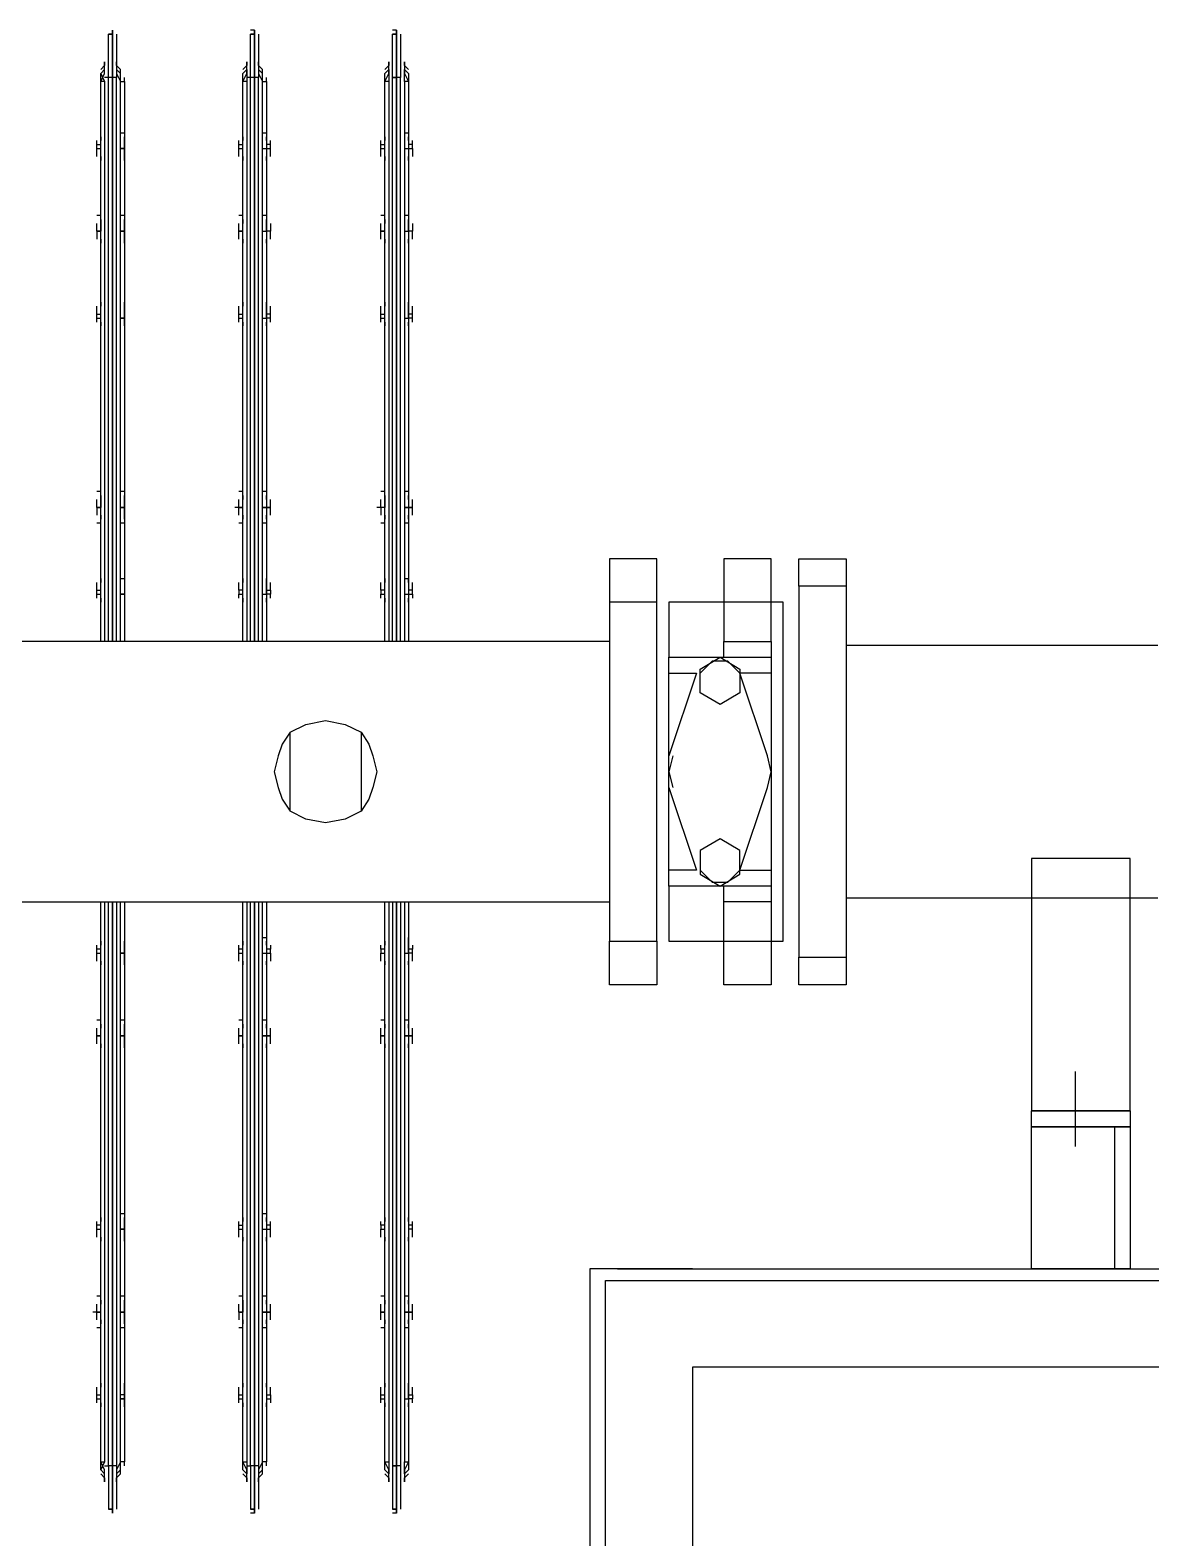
# Model space of a CAD drawing. Header units: metres. Extents: x 531759 to 532310, y 2674774 to 2675087.
# Drawn here: x 532121.269 to 532121.662, y 2674972.281 to 2674972.809 of the extents above; entities that cross this region are included whole.
import ezdxf

# ---------------------------------------------------------------- set-up
doc = ezdxf.new("R2010")
doc.units = ezdxf.units.M
doc.header["$MEASUREMENT"] = 0
doc.layers.add('IDT', color=7, linetype='Continuous')

# ---------------------------------------------------------------- blocks, each defined once
blk = doc.blocks.new('IDT')
at = {"layer": 'IDT', "color": 0, "lineweight": 25}
for p, q in [((16.60625, 15.41834), (16.60625, 15.54836)), ((16.63668, 15.54836), (16.63668, 15.38791)), ((16.64221, 15.38376), (16.64221, 15.54836)), ((16.7086, 15.45292), (16.7086, 15.46813)), ((16.70998, 15.45292), (16.70998, 15.46952)), ((16.70998, 15.46952), (16.70998, 15.45292)), ((16.70998, 15.46952), (16.71137, 15.46952)), ((16.71137, 15.46813), (16.70998, 15.46813)), ((16.70998, 15.46813), (16.71137, 15.46813)), ((16.71137, 15.45292), (16.71137, 15.46813)), ((16.75839, 15.45292), (16.75839, 15.46813)), ((16.75978, 15.45292), (16.75978, 15.46952)), ((16.75978, 15.46952), (16.75978, 15.45292)), ((16.75978, 15.46952), (16.76116, 15.46952)), ((16.76116, 15.46813), (16.75978, 15.46813)), ((16.75978, 15.46813), (16.76116, 15.46813)), ((16.76116, 15.45292), (16.76116, 15.46813)), ((16.80819, 15.45292), (16.80819, 15.46813)), ((16.80957, 15.46952), (16.80957, 15.45292)), ((16.80957, 15.45292), (16.80957, 15.46952)), ((16.81095, 15.46813), (16.80957, 15.46813)), ((16.80957, 15.46813), (16.81095, 15.46813)), ((16.81095, 15.45292), (16.81095, 15.46813)), ((16.70722, 15.45707), (16.70583, 15.45569)), ((16.70583, 15.4543), (16.70722, 15.45569)), ((16.70583, 15.45154), (16.70722, 15.4543)), ((16.70583, 15.45292), (16.70583, 15.4543)), ((16.70722, 15.4543), (16.70722, 15.45845)), ((16.70722, 15.45845), (16.70722, 15.45707)), ((16.70722, 15.45569), (16.70722, 15.45154)), ((16.71275, 15.45707), (16.71275, 15.45845)), ((16.71275, 15.45845), (16.71275, 15.4543)), ((16.71413, 15.45569), (16.71275, 15.45707)), ((16.71275, 15.45154), (16.71275, 15.45569)), ((16.71275, 15.45569), (16.71413, 15.4543)), ((16.71275, 15.4543), (16.71413, 15.45154)), ((16.71413, 15.4543), (16.71413, 15.45292)), ((16.75839, 15.45707), (16.75701, 15.45569)), ((16.75701, 15.45569), (16.75701, 15.45154)), ((16.75839, 15.45569), (16.75701, 15.4543)), ((16.75701, 15.45154), (16.75839, 15.4543)), ((16.75701, 15.4543), (16.75701, 15.45292)), ((16.75839, 15.4543), (16.75839, 15.45845)), ((16.75839, 15.45845), (16.75839, 15.45707)), ((16.76254, 15.45707), (16.76254, 15.45845)), ((16.76254, 15.45845), (16.76254, 15.4543)), ((16.76393, 15.45569), (16.76254, 15.45707)), ((16.76254, 15.45154), (16.76254, 15.45569)), ((16.76254, 15.45569), (16.76393, 15.4543)), ((16.76254, 15.4543), (16.76393, 15.45154)), ((16.76393, 15.4543), (16.76393, 15.45292)), ((16.80819, 15.45707), (16.8068, 15.45569)), ((16.8068, 15.45569), (16.8068, 15.45154)), ((16.80819, 15.45569), (16.8068, 15.4543)), ((16.8068, 15.45154), (16.80819, 15.4543)), ((16.8068, 15.4543), (16.8068, 15.45292)), ((16.80819, 15.4543), (16.80819, 15.45845)), ((16.80819, 15.45845), (16.80819, 15.45707)), ((16.81234, 15.45707), (16.81234, 15.45845)), ((16.81234, 15.45845), (16.81234, 15.4543)), ((16.81372, 15.45569), (16.81234, 15.45707)), ((16.81372, 15.4543), (16.81234, 15.45569)), ((16.81234, 15.45569), (16.81372, 15.4543)), ((16.81234, 15.4543), (16.81372, 15.45154)), ((16.81234, 15.45154), (16.81372, 15.4543)), ((16.81372, 15.4543), (16.81372, 15.45292)), ((16.70583, 15.45154), (16.70583, 15.45292)), ((16.70583, 15.25513), (16.70583, 15.45154)), ((16.70722, 15.45154), (16.70583, 15.45154)), ((16.70722, 15.25513), (16.70722, 15.45154)), ((16.7086, 15.25513), (16.7086, 15.45292)), ((16.7086, 15.45292), (16.70998, 15.45292)), ((16.71137, 15.45292), (16.70998, 15.45292)), ((16.70998, 15.45292), (16.71137, 15.45292)), ((16.70998, 15.45292), (16.70998, 15.25513)), ((16.70998, 15.25513), (16.70998, 15.45292)), ((16.71137, 15.25513), (16.71137, 15.45292)), ((16.71413, 15.45154), (16.71275, 15.45154)), ((16.71275, 15.25513), (16.71275, 15.45154)), ((16.71413, 15.45292), (16.71413, 15.45154)), ((16.71413, 15.45154), (16.71413, 15.25513)), ((16.75563, 15.45292), (16.75563, 15.45154)), ((16.75563, 15.25513), (16.75563, 15.45154)), ((16.75563, 15.45154), (16.75701, 15.45154)), ((16.75701, 15.45154), (16.75701, 15.25513)), ((16.75839, 15.25513), (16.75839, 15.45292)), ((16.75839, 15.45292), (16.75978, 15.45292)), ((16.75978, 15.45292), (16.76116, 15.45292)), ((16.75978, 15.25513), (16.75978, 15.45292)), ((16.75978, 15.45292), (16.75978, 15.25513)), ((16.76254, 15.45292), (16.76116, 15.45292)), ((16.76116, 15.45292), (16.76116, 15.25513)), ((16.76393, 15.45154), (16.76254, 15.45154)), ((16.76254, 15.25513), (16.76254, 15.45154)), ((16.76393, 15.45292), (16.76393, 15.45154)), ((16.76393, 15.45154), (16.76393, 15.25513)), ((16.80542, 15.45292), (16.80542, 15.45154)), ((16.80542, 15.25513), (16.80542, 15.45154)), ((16.80542, 15.45154), (16.8068, 15.45154)), ((16.8068, 15.45154), (16.8068, 15.25513)), ((16.80819, 15.25513), (16.80819, 15.45292)), ((16.80819, 15.45292), (16.80957, 15.45292)), ((16.80957, 15.45292), (16.81095, 15.45292)), ((16.80957, 15.25513), (16.80957, 15.45292)), ((16.80957, 15.45292), (16.80957, 15.25513)), ((16.81234, 15.45292), (16.81095, 15.45292)), ((16.81095, 15.45292), (16.81095, 15.25513)), ((16.81372, 15.45154), (16.81234, 15.45154)), ((16.81234, 15.25513), (16.81234, 15.45154)), ((16.81372, 15.45292), (16.81372, 15.45154)), ((16.81372, 15.45154), (16.81372, 15.25513)), ((16.70583, 15.42941), (16.70583, 15.43355)), ((16.71413, 15.43355), (16.71413, 15.42941)), ((16.75563, 15.42941), (16.75563, 15.43355)), ((16.76393, 15.43355), (16.76393, 15.42941)), ((16.80542, 15.42941), (16.80542, 15.43355)), ((16.81372, 15.43355), (16.81372, 15.42802)), ((16.70445, 15.43079), (16.70445, 15.42941)), ((16.70445, 15.42941), (16.70583, 15.42941)), ((16.70445, 15.42802), (16.70445, 15.42941)), ((16.70583, 15.42802), (16.70445, 15.42802)), ((16.70445, 15.42802), (16.70445, 15.42526)), ((16.70583, 15.43217), (16.70583, 15.43079)), ((16.70722, 15.42941), (16.70583, 15.42941)), ((16.70583, 15.42941), (16.70583, 15.42802)), ((16.70583, 15.42802), (16.70583, 15.42387)), ((16.71413, 15.43079), (16.71413, 15.43217)), ((16.71413, 15.42941), (16.71413, 15.42802)), ((16.71552, 15.42941), (16.71413, 15.42941)), ((16.71413, 15.42802), (16.71413, 15.42387)), ((16.71552, 15.42802), (16.71413, 15.42802)), ((16.71552, 15.43079), (16.71552, 15.42941)), ((16.71552, 15.42941), (16.71552, 15.42802)), ((16.71552, 15.42802), (16.71552, 15.42526)), ((16.75424, 15.42941), (16.75424, 15.43079)), ((16.75563, 15.42941), (16.75424, 15.42941)), ((16.75424, 15.42802), (16.75424, 15.42941)), ((16.75563, 15.42802), (16.75424, 15.42802)), ((16.75424, 15.42802), (16.75424, 15.42526)), ((16.75563, 15.43217), (16.75563, 15.43079)), ((16.75563, 15.42802), (16.75563, 15.42941)), ((16.75563, 15.42387), (16.75563, 15.42802)), ((16.76393, 15.43079), (16.76393, 15.43217)), ((16.76393, 15.42941), (16.76393, 15.42387)), ((16.76531, 15.42941), (16.76393, 15.42941)), ((16.76531, 15.42802), (16.76393, 15.42802)), ((16.76531, 15.43079), (16.76531, 15.42941)), ((16.76531, 15.42941), (16.76531, 15.42802)), ((16.76531, 15.42802), (16.76531, 15.42526)), ((16.80542, 15.43217), (16.80542, 15.43079)), ((16.80542, 15.43079), (16.80542, 15.42941)), ((16.80542, 15.42387), (16.80542, 15.42941)), ((16.80542, 15.42941), (16.8068, 15.42941)), ((16.8068, 15.42941), (16.80542, 15.42941)), ((16.80542, 15.42941), (16.80542, 15.42802)), ((16.80542, 15.42802), (16.80542, 15.42526)), ((16.80542, 15.42802), (16.8068, 15.42802)), ((16.81372, 15.43079), (16.81372, 15.43217)), ((16.8151, 15.42941), (16.81372, 15.42941)), ((16.81372, 15.42802), (16.81372, 15.42387)), ((16.8151, 15.42802), (16.81372, 15.42802)), ((16.8151, 15.43079), (16.8151, 15.42941)), ((16.8151, 15.42941), (16.8151, 15.42802)), ((16.8151, 15.42802), (16.8151, 15.42526)), ((16.70583, 15.42387), (16.70583, 15.42526)), ((16.71413, 15.42387), (16.71413, 15.42526)), ((16.75563, 15.42526), (16.75563, 15.42387)), ((16.76393, 15.42387), (16.76393, 15.42526)), ((16.80542, 15.42526), (16.80542, 15.42387)), ((16.81372, 15.42387), (16.81372, 15.42526)), ((16.21758, 15.41834), (16.60625, 15.41834)), ((16.70445, 15.40174), (16.70445, 15.39898)), ((16.70583, 15.40451), (16.70722, 15.40451)), ((16.70583, 15.39898), (16.70583, 15.40313)), ((16.70583, 15.40313), (16.70583, 15.40174)), ((16.71413, 15.40451), (16.71552, 15.40451)), ((16.71413, 15.40174), (16.71413, 15.40313)), ((16.71413, 15.40313), (16.71413, 15.39898)), ((16.71552, 15.40174), (16.71552, 15.39898)), ((16.75424, 15.40174), (16.75424, 15.39898)), ((16.75563, 15.40451), (16.75701, 15.40451)), ((16.75563, 15.39898), (16.75563, 15.40313)), ((16.75563, 15.40313), (16.75563, 15.40174)), ((16.76393, 15.40451), (16.76531, 15.40451)), ((16.76393, 15.40174), (16.76393, 15.40313)), ((16.76393, 15.40313), (16.76393, 15.39898)), ((16.76531, 15.39898), (16.76531, 15.40174)), ((16.80542, 15.40451), (16.8068, 15.40451)), ((16.80542, 15.39898), (16.80542, 15.40313)), ((16.80542, 15.40313), (16.80542, 15.40174)), ((16.80542, 15.40174), (16.80542, 15.39898)), ((16.81372, 15.40451), (16.8151, 15.40451)), ((16.81372, 15.40174), (16.81372, 15.40313)), ((16.81372, 15.40313), (16.81372, 15.39898)), ((16.8151, 15.40174), (16.8151, 15.39898)), ((16.70445, 15.39898), (16.70583, 15.39898)), ((16.70583, 15.39898), (16.70445, 15.39898)), ((16.70445, 15.39898), (16.70445, 15.39621)), ((16.70583, 15.39483), (16.70583, 15.39898)), ((16.70583, 15.39898), (16.70722, 15.39898)), ((16.70722, 15.39898), (16.70583, 15.39898)), ((16.70583, 15.39621), (16.70583, 15.39483)), ((16.71413, 15.39898), (16.71413, 15.39483)), ((16.71552, 15.39898), (16.71413, 15.39898)), ((16.71413, 15.39898), (16.71552, 15.39898)), ((16.71413, 15.39483), (16.71413, 15.39621)), ((16.71552, 15.39898), (16.71552, 15.39621)), ((16.75424, 15.39898), (16.75563, 15.39898)), ((16.75563, 15.39898), (16.75424, 15.39898)), ((16.75424, 15.39898), (16.75424, 15.39621)), ((16.75563, 15.39483), (16.75563, 15.39898)), ((16.75563, 15.39898), (16.75701, 15.39898)), ((16.75701, 15.39898), (16.75563, 15.39898)), ((16.75563, 15.39621), (16.75563, 15.39483)), ((16.76393, 15.39898), (16.76531, 15.39898)), ((16.76531, 15.39898), (16.76393, 15.39898)), ((16.76393, 15.39483), (16.76393, 15.39898)), ((16.76393, 15.39898), (16.76531, 15.39898)), ((16.76393, 15.39621), (16.76393, 15.39483)), ((16.76531, 15.39898), (16.76531, 15.39621)), ((16.8068, 15.39898), (16.80542, 15.39898)), ((16.80542, 15.39898), (16.8068, 15.39898)), ((16.8068, 15.39898), (16.80542, 15.39898)), ((16.80542, 15.39898), (16.80542, 15.39621)), ((16.80542, 15.39483), (16.80542, 15.39898)), ((16.80542, 15.39621), (16.80542, 15.39483)), ((16.81372, 15.39898), (16.81372, 15.39483)), ((16.8151, 15.39898), (16.81372, 15.39898)), ((16.81372, 15.39898), (16.8151, 15.39898)), ((16.81372, 15.39898), (16.8151, 15.39898)), ((16.81372, 15.39483), (16.81372, 15.39621)), ((16.8151, 15.39898), (16.81649, 15.39898)), ((16.8151, 15.39898), (16.8151, 15.39621)), ((16.70583, 15.39344), (16.70722, 15.39344)), ((16.71413, 15.39344), (16.71552, 15.39344)), ((16.75563, 15.39344), (16.75701, 15.39344)), ((16.76393, 15.39344), (16.76531, 15.39344)), ((16.80542, 15.39344), (16.8068, 15.39344)), ((16.81372, 15.39344), (16.8151, 15.39344)), ((16.63668, 15.38791), (16.21758, 15.38791)), ((16.63253, 15.38376), (16.21758, 15.38376)), ((16.45272, 15.33397), (16.45272, 15.38376)), ((16.45272, 15.38376), (16.4873, 15.38376)), ((16.45825, 15.33397), (16.45825, 15.38376)), ((16.4873, 15.38376), (16.4873, 15.33397)), ((16.60625, 15.38376), (16.64221, 15.38376)), ((16.70445, 15.3727), (16.70445, 15.36993)), ((16.70445, 15.36993), (16.70583, 15.36993)), ((16.70445, 15.36993), (16.70445, 15.36855)), ((16.70583, 15.36993), (16.70583, 15.37408)), ((16.70583, 15.37408), (16.70583, 15.3727)), ((16.70583, 15.3644), (16.70583, 15.36993)), ((16.71413, 15.3727), (16.71413, 15.37408)), ((16.71413, 15.37408), (16.71413, 15.36993)), ((16.71413, 15.36993), (16.71413, 15.3644)), ((16.71552, 15.36993), (16.71413, 15.36993)), ((16.71552, 15.3727), (16.71552, 15.36993)), ((16.71552, 15.36855), (16.71552, 15.36993)), ((16.75424, 15.3727), (16.75424, 15.36993)), ((16.75563, 15.36993), (16.75424, 15.36993)), ((16.75424, 15.36993), (16.75424, 15.36855)), ((16.75563, 15.36993), (16.75563, 15.37408)), ((16.75563, 15.37408), (16.75563, 15.3727)), ((16.75701, 15.36993), (16.75563, 15.36993)), ((16.75563, 15.36855), (16.75563, 15.36993)), ((16.76393, 15.3727), (16.76393, 15.37408)), ((16.76393, 15.37408), (16.76393, 15.36993)), ((16.76393, 15.36993), (16.76393, 15.36855)), ((16.76531, 15.36993), (16.76393, 15.36993)), ((16.76531, 15.3727), (16.76531, 15.36993)), ((16.76531, 15.36993), (16.76531, 15.36855)), ((16.80542, 15.36993), (16.80542, 15.37408)), ((16.80542, 15.37408), (16.80542, 15.3727)), ((16.80542, 15.3727), (16.80542, 15.36993)), ((16.80542, 15.36993), (16.8068, 15.36993)), ((16.8068, 15.36993), (16.80542, 15.36993)), ((16.80542, 15.36855), (16.80542, 15.36993)), ((16.80542, 15.36993), (16.80542, 15.36855)), ((16.81372, 15.3727), (16.81372, 15.37408)), ((16.81372, 15.37408), (16.81372, 15.3644)), ((16.8151, 15.36993), (16.81372, 15.36993)), ((16.8151, 15.3727), (16.8151, 15.36993)), ((16.8151, 15.36993), (16.8151, 15.36855)), ((16.70445, 15.36855), (16.70583, 15.36855)), ((16.70445, 15.36855), (16.70445, 15.36716)), ((16.70583, 15.36716), (16.70583, 15.36578)), ((16.71413, 15.36855), (16.71552, 15.36855)), ((16.71413, 15.36578), (16.71413, 15.36716)), ((16.71552, 15.36855), (16.71552, 15.36716)), ((16.75424, 15.36855), (16.75563, 15.36855)), ((16.75424, 15.36855), (16.75424, 15.36716)), ((16.75563, 15.3644), (16.75563, 15.36855)), ((16.75563, 15.36716), (16.75563, 15.36578)), ((16.75701, 15.3644), (16.75563, 15.3644)), ((16.76393, 15.36855), (16.76393, 15.3644)), ((16.76531, 15.36855), (16.76393, 15.36855)), ((16.76393, 15.36578), (16.76393, 15.36716)), ((16.76531, 15.36855), (16.76531, 15.36716)), ((16.80542, 15.3644), (16.80542, 15.36855)), ((16.80542, 15.36855), (16.80542, 15.36716)), ((16.80542, 15.36716), (16.80542, 15.36578)), ((16.8068, 15.3644), (16.80542, 15.3644)), ((16.81372, 15.36855), (16.8151, 15.36855)), ((16.81372, 15.36578), (16.81372, 15.36716)), ((16.8151, 15.36855), (16.8151, 15.36716)), ((16.47208, 15.3146), (16.47208, 15.34088)), ((16.4873, 15.33397), (16.45272, 15.33397)), ((16.45272, 15.32844), (16.45272, 15.33397)), ((16.45272, 15.33397), (16.4873, 15.33397)), ((16.4873, 15.33397), (16.4873, 15.32844)), ((16.4873, 15.32844), (16.45272, 15.32844)), ((16.45272, 15.32844), (16.4873, 15.32844)), ((16.4873, 15.32844), (16.45272, 15.32844)), ((16.45272, 15.32844), (16.45272, 15.23991)), ((16.4873, 15.23991), (16.4873, 15.32844)), ((16.70583, 15.30216), (16.70583, 15.30769)), ((16.70583, 15.3063), (16.70583, 15.30492)), ((16.71413, 15.30769), (16.71413, 15.30216)), ((16.71413, 15.30492), (16.71413, 15.3063)), ((16.75563, 15.30216), (16.75563, 15.30769)), ((16.75563, 15.3063), (16.75563, 15.30492)), ((16.76393, 15.30769), (16.76393, 15.30216)), ((16.76393, 15.30492), (16.76393, 15.3063)), ((16.80542, 15.30216), (16.80542, 15.30769)), ((16.80542, 15.3063), (16.80542, 15.30492)), ((16.81372, 15.30769), (16.81372, 15.30216)), ((16.81372, 15.30492), (16.81372, 15.3063)), ((16.70445, 15.30492), (16.70445, 15.30216)), ((16.70445, 15.30216), (16.70445, 15.29939)), ((16.70583, 15.30216), (16.70445, 15.30216)), ((16.70445, 15.30216), (16.70583, 15.30216)), ((16.70583, 15.29801), (16.70583, 15.30216)), ((16.70583, 15.30216), (16.70722, 15.30216)), ((16.70722, 15.30216), (16.70583, 15.30216)), ((16.71413, 15.30216), (16.71413, 15.29801)), ((16.71552, 15.30216), (16.71413, 15.30216)), ((16.71413, 15.30216), (16.71552, 15.30216)), ((16.71552, 15.30492), (16.71552, 15.30216)), ((16.71552, 15.30216), (16.71552, 15.29939)), ((16.75424, 15.30492), (16.75424, 15.30216)), ((16.75424, 15.30216), (16.75563, 15.30216)), ((16.75563, 15.30216), (16.75424, 15.30216)), ((16.75424, 15.30216), (16.75424, 15.29939)), ((16.75424, 15.30216), (16.75563, 15.30216)), ((16.75563, 15.29801), (16.75563, 15.30216)), ((16.75563, 15.30216), (16.75701, 15.30216)), ((16.75701, 15.30216), (16.75563, 15.30216)), ((16.76393, 15.30216), (16.76393, 15.29801)), ((16.76531, 15.30216), (16.76393, 15.30216)), ((16.76393, 15.30216), (16.76531, 15.30216)), ((16.76531, 15.30492), (16.76531, 15.30216)), ((16.76531, 15.30216), (16.76531, 15.29939)), ((16.80542, 15.30492), (16.80542, 15.30216)), ((16.80542, 15.30216), (16.80542, 15.29939)), ((16.80542, 15.29801), (16.80542, 15.30216)), ((16.80542, 15.30216), (16.8068, 15.30216)), ((16.8068, 15.30216), (16.80542, 15.30216)), ((16.80542, 15.30216), (16.8068, 15.30216)), ((16.81372, 15.30216), (16.81372, 15.29801)), ((16.8151, 15.30216), (16.81372, 15.30216)), ((16.81372, 15.30216), (16.8151, 15.30216)), ((16.8151, 15.30492), (16.8151, 15.30216)), ((16.8151, 15.30216), (16.8151, 15.29939)), ((16.70583, 15.29939), (16.70583, 15.29801)), ((16.70583, 15.29662), (16.70722, 15.29662)), ((16.71413, 15.29801), (16.71413, 15.29939)), ((16.71413, 15.29662), (16.71552, 15.29662)), ((16.75563, 15.29939), (16.75563, 15.29801)), ((16.75563, 15.29662), (16.75701, 15.29662)), ((16.76393, 15.29801), (16.76393, 15.29939)), ((16.76393, 15.29662), (16.76531, 15.29662)), ((16.80542, 15.29939), (16.80542, 15.29801)), ((16.80542, 15.29662), (16.8068, 15.29662)), ((16.81372, 15.29801), (16.81372, 15.29939)), ((16.81372, 15.29662), (16.8151, 15.29662)), ((16.5523, 15.28417), (16.5689, 15.28417)), ((16.5523, 15.27449), (16.5523, 15.28417)), ((16.5689, 15.28417), (16.5689, 15.27449)), ((16.57858, 15.26896), (16.57858, 15.28417)), ((16.57858, 15.28417), (16.59518, 15.28417)), ((16.59518, 15.28417), (16.59518, 15.26896)), ((16.6187, 15.28417), (16.63529, 15.28417)), ((16.6187, 15.26896), (16.6187, 15.28417)), ((16.63529, 15.28417), (16.63529, 15.26896)), ((16.5689, 15.27449), (16.5523, 15.27449)), ((16.5523, 15.14448), (16.5523, 15.27449)), ((16.5689, 15.14448), (16.5689, 15.27449)), ((16.70445, 15.27588), (16.70445, 15.27311)), ((16.70583, 15.27311), (16.70583, 15.27726)), ((16.70583, 15.27726), (16.70583, 15.27588)), ((16.71413, 15.27588), (16.71413, 15.27726)), ((16.71413, 15.27726), (16.71413, 15.27173)), ((16.71552, 15.27588), (16.71552, 15.27311)), ((16.75424, 15.27311), (16.75424, 15.27588)), ((16.75563, 15.27311), (16.75563, 15.27726)), ((16.75563, 15.27726), (16.75563, 15.27588)), ((16.76393, 15.27588), (16.76393, 15.27726)), ((16.76393, 15.27726), (16.76393, 15.27311)), ((16.76531, 15.27588), (16.76531, 15.27311)), ((16.80542, 15.27311), (16.80542, 15.27726)), ((16.80542, 15.27726), (16.80542, 15.27588)), ((16.80542, 15.27588), (16.80542, 15.27311)), ((16.81372, 15.27588), (16.81372, 15.27726)), ((16.81372, 15.27726), (16.81372, 15.27311)), ((16.8151, 15.27588), (16.8151, 15.27311)), ((16.57858, 15.26896), (16.57443, 15.26896)), ((16.57443, 15.26896), (16.57443, 15.15001)), ((16.57858, 15.25513), (16.57858, 15.26896)), ((16.59518, 15.26896), (16.57858, 15.26896)), ((16.61455, 15.26896), (16.59518, 15.26896)), ((16.59518, 15.26896), (16.59518, 15.25513)), ((16.61455, 15.2496), (16.61455, 15.26896)), ((16.63529, 15.26896), (16.6187, 15.26896)), ((16.6187, 15.26896), (16.6187, 15.15001)), ((16.63529, 15.15001), (16.63529, 15.26896)), ((16.70445, 15.27311), (16.70583, 15.27311)), ((16.70445, 15.27311), (16.70445, 15.27173)), ((16.70445, 15.27034), (16.70445, 15.27173)), ((16.70445, 15.27173), (16.70583, 15.27173)), ((16.70722, 15.27311), (16.70583, 15.27311)), ((16.70583, 15.27311), (16.70583, 15.27173)), ((16.70583, 15.27173), (16.70583, 15.26758)), ((16.70583, 15.27034), (16.70583, 15.26896)), ((16.71552, 15.27311), (16.71413, 15.27311)), ((16.71413, 15.27173), (16.71413, 15.26758)), ((16.71413, 15.27173), (16.71552, 15.27173)), ((16.71413, 15.26896), (16.71413, 15.27034)), ((16.71552, 15.27173), (16.71552, 15.27311)), ((16.71552, 15.27173), (16.71552, 15.27034)), ((16.75563, 15.27311), (16.75424, 15.27311)), ((16.75424, 15.27311), (16.75424, 15.27173)), ((16.75424, 15.27034), (16.75424, 15.27173)), ((16.75424, 15.27173), (16.75563, 15.27173)), ((16.75701, 15.27311), (16.75563, 15.27311)), ((16.75563, 15.27173), (16.75563, 15.27311)), ((16.75563, 15.26758), (16.75563, 15.27173)), ((16.75563, 15.27034), (16.75563, 15.26896)), ((16.76393, 15.27311), (16.76393, 15.27173)), ((16.76531, 15.27311), (16.76393, 15.27311)), ((16.76393, 15.27173), (16.76393, 15.26758)), ((16.76393, 15.27173), (16.76531, 15.27173)), ((16.76393, 15.26896), (16.76393, 15.27034)), ((16.76531, 15.27311), (16.76531, 15.27173)), ((16.76531, 15.27173), (16.76531, 15.27034)), ((16.80542, 15.27311), (16.8068, 15.27311)), ((16.8068, 15.27311), (16.80542, 15.27311)), ((16.80542, 15.27173), (16.80542, 15.27311)), ((16.80542, 15.27311), (16.80542, 15.27173)), ((16.80542, 15.26758), (16.80542, 15.27173)), ((16.80542, 15.27173), (16.80542, 15.27034)), ((16.80542, 15.27034), (16.80542, 15.26896)), ((16.81372, 15.27311), (16.81372, 15.27173)), ((16.8151, 15.27311), (16.81372, 15.27311)), ((16.81372, 15.27173), (16.81372, 15.26758)), ((16.81372, 15.27173), (16.8151, 15.27173)), ((16.81372, 15.26896), (16.81372, 15.27034)), ((16.8151, 15.27311), (16.8151, 15.27173)), ((16.8151, 15.27173), (16.8151, 15.27034)), ((16.75701, 15.26758), (16.75563, 15.26758)), ((16.5523, 15.25375), (16.44304, 15.25375)), ((16.57858, 15.2496), (16.57858, 15.25513)), ((16.57858, 15.25513), (16.59518, 15.25513)), ((16.59518, 15.25513), (16.59518, 15.2496)), ((17.21622, 15.25513), (16.63529, 15.25513)), ((16.57858, 15.24406), (16.57858, 15.2496)), ((16.57858, 15.2496), (16.61455, 15.2496)), ((16.59656, 15.2496), (16.58965, 15.24545)), ((16.5938, 15.24821), (16.58965, 15.24406)), ((16.59933, 15.24821), (16.5938, 15.24821)), ((16.60348, 15.24545), (16.59656, 15.2496)), ((16.60348, 15.24406), (16.59933, 15.24821)), ((16.61455, 15.2496), (16.61455, 15.24406)), ((16.57858, 15.20948), (16.57858, 15.24406)), ((16.58965, 15.24406), (16.57858, 15.24406)), ((16.58965, 15.24406), (16.57997, 15.21502)), ((16.58965, 15.24545), (16.58965, 15.23715)), ((16.60348, 15.23715), (16.60348, 15.24545)), ((16.61455, 15.21502), (16.60486, 15.24406)), ((16.60486, 15.24406), (16.61455, 15.24406)), ((16.61455, 15.24406), (16.61455, 15.20948)), ((16.45272, 15.23991), (16.4873, 15.23991)), ((16.58965, 15.23715), (16.59656, 15.233)), ((16.59656, 15.233), (16.60348, 15.23715)), ((16.72796, 15.22608), (16.73488, 15.22747)), ((16.73488, 15.22747), (16.7418, 15.22608)), ((16.71967, 15.21917), (16.72243, 15.22332)), ((16.72243, 15.22332), (16.72796, 15.22608)), ((16.72243, 15.19565), (16.72243, 15.22332)), ((16.7418, 15.22608), (16.74733, 15.22332)), ((16.74733, 15.22332), (16.74733, 15.19565)), ((16.75009, 15.21917), (16.74733, 15.22332)), ((16.71828, 15.21502), (16.71967, 15.21917)), ((16.75148, 15.21502), (16.75009, 15.21917)), ((16.57997, 15.21502), (16.57858, 15.20948)), ((16.61455, 15.20948), (16.61316, 15.21502)), ((16.7169, 15.20948), (16.71828, 15.21502)), ((16.75286, 15.20948), (16.75148, 15.21502)), ((16.57858, 15.17491), (16.57858, 15.20948)), ((16.57858, 15.20948), (16.57997, 15.20395)), ((16.61316, 15.20395), (16.61455, 15.20948)), ((16.61455, 15.20948), (16.61455, 15.17491)), ((16.71828, 15.20395), (16.7169, 15.20948)), ((16.75148, 15.20395), (16.75286, 15.20948)), ((16.57997, 15.20395), (16.58965, 15.17491)), ((16.60486, 15.17491), (16.61455, 15.20395)), ((16.71967, 15.1998), (16.71828, 15.20395)), ((16.75009, 15.1998), (16.75148, 15.20395)), ((16.72243, 15.19565), (16.71967, 15.1998)), ((16.72796, 15.19289), (16.72243, 15.19565)), ((16.74733, 15.19565), (16.7418, 15.19289)), ((16.74733, 15.19565), (16.75009, 15.1998)), ((16.73488, 15.1915), (16.72796, 15.19289)), ((16.7418, 15.19289), (16.73488, 15.1915)), ((16.58965, 15.18182), (16.59656, 15.18597)), ((16.59656, 15.18597), (16.60348, 15.18182)), ((16.58965, 15.17352), (16.58965, 15.18182)), ((16.60348, 15.18182), (16.60348, 15.17352)), ((16.57858, 15.16937), (16.57858, 15.17491)), ((16.57858, 15.17491), (16.58965, 15.17491)), ((16.58965, 15.17491), (16.5938, 15.17076)), ((16.59933, 15.17076), (16.60348, 15.17491)), ((16.61455, 15.17491), (16.60486, 15.17491)), ((16.61455, 15.17491), (16.61455, 15.16937)), ((16.61455, 15.16937), (16.57858, 15.16937)), ((16.57858, 15.16384), (16.57858, 15.16937)), ((16.59656, 15.16937), (16.58965, 15.17352)), ((16.5938, 15.17076), (16.59933, 15.17076)), ((16.59518, 15.16937), (16.59518, 15.16384)), ((16.60348, 15.17352), (16.59656, 15.16937)), ((16.61455, 15.15001), (16.61455, 15.16937)), ((16.44304, 15.16522), (16.5523, 15.16522)), ((16.59518, 15.16384), (16.57858, 15.16384)), ((16.57858, 15.16384), (16.57858, 15.15001)), ((16.59518, 15.15001), (16.59518, 15.16384)), ((16.63529, 15.16384), (17.21622, 15.16384)), ((16.70583, 14.96743), (16.70583, 15.16384)), ((16.70722, 14.96743), (16.70722, 15.16384)), ((16.7086, 15.16384), (16.7086, 14.96605)), ((16.70998, 14.96605), (16.70998, 15.16384)), ((16.70998, 15.16384), (16.70998, 14.96605)), ((16.71137, 15.16384), (16.71137, 14.96605)), ((16.71275, 14.96743), (16.71275, 15.16384)), ((16.71413, 15.16384), (16.71413, 14.96743)), ((16.75563, 14.96743), (16.75563, 15.16384)), ((16.75701, 15.16384), (16.75701, 14.96743)), ((16.75839, 15.16384), (16.75839, 14.96605)), ((16.75978, 15.16384), (16.75978, 14.96605)), ((16.75978, 14.96605), (16.75978, 15.16384)), ((16.76116, 15.16384), (16.76116, 14.96605)), ((16.76254, 14.96743), (16.76254, 15.16384)), ((16.76393, 15.16384), (16.76393, 14.96743)), ((16.80542, 14.96743), (16.80542, 15.16384)), ((16.8068, 15.16384), (16.8068, 14.96743)), ((16.80819, 15.16384), (16.80819, 14.96605)), ((16.80957, 15.16384), (16.80957, 14.96605)), ((16.80957, 14.96605), (16.80957, 15.16384)), ((16.81095, 15.16384), (16.81095, 14.96605)), ((16.81234, 14.96743), (16.81234, 15.16384)), ((16.81372, 15.16384), (16.81372, 14.96743)), ((16.57443, 15.15001), (16.57858, 15.15001)), ((16.57858, 15.15001), (16.59518, 15.15001)), ((16.57858, 15.15001), (16.57858, 15.13479)), ((16.59518, 15.13479), (16.59518, 15.15001)), ((16.59518, 15.15001), (16.61455, 15.15001)), ((16.6187, 15.15001), (16.63529, 15.15001)), ((16.6187, 15.15001), (16.6187, 15.13479)), ((16.63529, 15.13479), (16.63529, 15.15001)), ((16.70445, 15.14724), (16.70445, 15.14863)), ((16.70583, 15.14724), (16.70445, 15.14724)), ((16.70445, 15.14724), (16.70445, 15.14586)), ((16.70583, 15.14724), (16.70583, 15.15139)), ((16.70583, 15.15001), (16.70583, 15.14863)), ((16.70722, 15.14724), (16.70583, 15.14724)), ((16.70583, 15.14586), (16.70583, 15.14724)), ((16.71413, 15.15139), (16.71413, 15.14724)), ((16.71413, 15.14863), (16.71413, 15.15001)), ((16.71413, 15.14724), (16.71413, 15.14586)), ((16.71552, 15.14724), (16.71413, 15.14724)), ((16.71552, 15.14863), (16.71552, 15.14724)), ((16.71552, 15.14586), (16.71552, 15.14724)), ((16.75424, 15.14863), (16.75424, 15.14724)), ((16.75424, 15.14586), (16.75424, 15.14724)), ((16.75424, 15.14724), (16.75563, 15.14724)), ((16.75563, 15.14724), (16.75563, 15.15139)), ((16.75563, 15.15001), (16.75563, 15.14863)), ((16.75701, 15.14724), (16.75563, 15.14724)), ((16.75563, 15.14724), (16.75563, 15.14586)), ((16.76393, 15.15139), (16.76393, 15.14724)), ((16.76393, 15.14863), (16.76393, 15.15001)), ((16.76393, 15.14724), (16.76393, 15.14586)), ((16.76531, 15.14724), (16.76393, 15.14724)), ((16.76531, 15.14863), (16.76531, 15.14724)), ((16.76531, 15.14586), (16.76531, 15.14724)), ((16.80542, 15.14724), (16.80542, 15.15139)), ((16.80542, 15.14863), (16.80542, 15.15001)), ((16.80542, 15.14724), (16.80542, 15.14863)), ((16.80542, 15.14586), (16.80542, 15.14724)), ((16.80542, 15.14724), (16.8068, 15.14724)), ((16.8068, 15.14724), (16.80542, 15.14724)), ((16.80542, 15.14586), (16.80542, 15.14724)), ((16.81372, 15.15139), (16.81372, 15.14171)), ((16.81372, 15.14863), (16.81372, 15.15001)), ((16.8151, 15.14724), (16.81372, 15.14724)), ((16.8151, 15.14863), (16.8151, 15.14724)), ((16.8151, 15.14724), (16.8151, 15.14586)), ((16.5523, 15.13479), (16.5523, 15.14448)), ((16.5523, 15.14448), (16.5689, 15.14448)), ((16.5689, 15.14448), (16.5689, 15.13479)), ((16.70445, 15.14586), (16.70583, 15.14586)), ((16.70445, 15.14586), (16.70445, 15.14309)), ((16.70583, 15.14171), (16.70583, 15.14586)), ((16.70583, 15.14309), (16.70583, 15.14171)), ((16.71413, 15.14586), (16.71413, 15.14171)), ((16.71413, 15.14586), (16.71552, 15.14586)), ((16.71413, 15.14171), (16.71413, 15.14309)), ((16.71552, 15.14586), (16.71552, 15.14309)), ((16.75563, 15.14586), (16.75424, 15.14586)), ((16.75424, 15.14586), (16.75424, 15.14309)), ((16.75563, 15.14586), (16.75563, 15.14171)), ((16.75563, 15.14171), (16.75563, 15.14309)), ((16.76393, 15.14586), (16.76393, 15.14171)), ((16.76393, 15.14586), (16.76531, 15.14586)), ((16.76393, 15.14171), (16.76393, 15.14309)), ((16.76531, 15.14586), (16.76531, 15.14309)), ((16.80542, 15.14309), (16.80542, 15.14586)), ((16.80542, 15.14171), (16.80542, 15.14586)), ((16.80542, 15.14171), (16.80542, 15.14309)), ((16.8151, 15.14586), (16.81372, 15.14586)), ((16.81372, 15.14171), (16.81372, 15.14309)), ((16.8151, 15.14586), (16.8151, 15.14309)), ((16.70722, 15.14171), (16.70583, 15.14171)), ((16.8068, 15.14171), (16.80542, 15.14171)), ((16.5689, 15.13479), (16.5523, 15.13479)), ((16.57858, 15.13479), (16.59518, 15.13479)), ((16.6187, 15.13479), (16.63529, 15.13479)), ((16.70583, 15.12235), (16.70722, 15.12235)), ((16.70583, 15.11681), (16.70583, 15.12096)), ((16.70583, 15.12096), (16.70583, 15.11958)), ((16.71413, 15.12235), (16.71552, 15.12235)), ((16.71413, 15.11958), (16.71413, 15.12096)), ((16.71413, 15.12096), (16.71413, 15.11681)), ((16.75563, 15.12235), (16.75701, 15.12235)), ((16.75563, 15.11681), (16.75563, 15.12096)), ((16.75563, 15.12096), (16.75563, 15.11958)), ((16.76393, 15.12235), (16.76531, 15.12235)), ((16.76393, 15.11958), (16.76393, 15.12096)), ((16.76393, 15.12096), (16.76393, 15.11681)), ((16.80542, 15.12235), (16.8068, 15.12235)), ((16.80542, 15.11681), (16.80542, 15.12096)), ((16.80542, 15.12096), (16.80542, 15.11958)), ((16.81372, 15.12235), (16.8151, 15.12235)), ((16.81372, 15.11958), (16.81372, 15.12096)), ((16.81372, 15.12096), (16.81372, 15.11681)), ((16.70445, 15.11958), (16.70445, 15.11681)), ((16.70445, 15.11681), (16.70583, 15.11681)), ((16.70583, 15.11681), (16.70445, 15.11681)), ((16.70445, 15.11681), (16.70445, 15.11405)), ((16.70583, 15.11266), (16.70583, 15.11681)), ((16.70583, 15.11681), (16.70722, 15.11681)), ((16.70722, 15.11681), (16.70583, 15.11681)), ((16.71413, 15.11681), (16.71552, 15.11681)), ((16.71413, 15.11266), (16.71413, 15.11681)), ((16.71413, 15.11681), (16.71552, 15.11681)), ((16.71413, 15.11681), (16.71552, 15.11681)), ((16.71552, 15.11681), (16.71552, 15.11958)), ((16.71552, 15.11681), (16.71552, 15.11405)), ((16.71552, 15.11681), (16.7169, 15.11681)), ((16.75424, 15.11958), (16.75424, 15.11681)), ((16.75424, 15.11681), (16.75563, 15.11681)), ((16.75563, 15.11681), (16.75424, 15.11681)), ((16.75424, 15.11681), (16.75424, 15.11405)), ((16.75424, 15.11681), (16.75563, 15.11681)), ((16.75563, 15.11266), (16.75563, 15.11681)), ((16.75563, 15.11681), (16.75701, 15.11681)), ((16.75701, 15.11681), (16.75563, 15.11681)), ((16.76393, 15.11681), (16.76393, 15.11266)), ((16.76531, 15.11681), (16.76393, 15.11681)), ((16.76393, 15.11681), (16.76531, 15.11681)), ((16.76531, 15.11958), (16.76531, 15.11681)), ((16.76531, 15.11681), (16.76531, 15.11405)), ((16.76531, 15.11681), (16.76669, 15.11681)), ((16.80542, 15.11958), (16.80542, 15.11681)), ((16.80542, 15.11405), (16.80542, 15.11681)), ((16.80542, 15.11681), (16.8068, 15.11681)), ((16.8068, 15.11681), (16.80542, 15.11681)), ((16.80542, 15.11681), (16.80542, 15.11266)), ((16.81372, 15.11681), (16.8151, 15.11681)), ((16.8151, 15.11681), (16.81372, 15.11681)), ((16.81372, 15.11266), (16.81372, 15.11681)), ((16.81372, 15.11681), (16.8151, 15.11681)), ((16.8151, 15.11681), (16.8151, 15.11958)), ((16.8151, 15.11681), (16.8151, 15.11405)), ((16.70583, 15.11405), (16.70583, 15.11266)), ((16.70583, 15.11128), (16.70722, 15.11128)), ((16.71413, 15.11405), (16.71413, 15.11266)), ((16.71413, 15.11128), (16.71552, 15.11128)), ((16.75563, 15.11405), (16.75563, 15.11266)), ((16.75563, 15.11128), (16.75701, 15.11128)), ((16.76393, 15.11266), (16.76393, 15.11405)), ((16.76393, 15.11128), (16.76531, 15.11128)), ((16.80542, 15.11266), (16.80542, 15.11405)), ((16.80542, 15.11128), (16.8068, 15.11128)), ((16.81372, 15.11405), (16.81372, 15.11266)), ((16.81372, 15.11128), (16.8151, 15.11128)), ((16.70583, 15.05042), (16.70583, 15.05457)), ((16.70583, 15.05319), (16.70583, 15.05181)), ((16.71413, 15.05457), (16.71413, 15.05042)), ((16.71413, 15.05181), (16.71413, 15.05319)), ((16.75563, 15.05042), (16.75563, 15.05457)), ((16.75563, 15.05319), (16.75563, 15.05181)), ((16.76393, 15.05457), (16.76393, 15.04904)), ((16.76393, 15.05181), (16.76393, 15.05319)), ((16.80542, 15.05042), (16.80542, 15.05457)), ((16.80542, 15.05319), (16.80542, 15.05181)), ((16.81372, 15.05457), (16.81372, 15.04904)), ((16.81372, 15.05181), (16.81372, 15.05319)), ((16.70445, 15.05181), (16.70445, 15.05042)), ((16.70445, 15.05042), (16.70583, 15.05042)), ((16.70445, 15.05042), (16.70445, 15.04904)), ((16.70445, 15.04904), (16.70583, 15.04904)), ((16.70445, 15.04904), (16.70445, 15.04627)), ((16.70722, 15.05042), (16.70583, 15.05042)), ((16.70583, 15.05042), (16.70583, 15.04904)), ((16.70583, 15.04904), (16.70583, 15.04489)), ((16.71413, 15.05042), (16.71413, 15.04904)), ((16.71552, 15.05042), (16.71413, 15.05042)), ((16.71413, 15.04904), (16.71413, 15.04489)), ((16.71552, 15.04904), (16.71413, 15.04904)), ((16.71552, 15.05181), (16.71552, 15.05042)), ((16.71552, 15.05042), (16.71552, 15.04904)), ((16.71552, 15.04904), (16.71552, 15.04627)), ((16.75424, 15.05181), (16.75424, 15.05042)), ((16.75424, 15.05042), (16.75563, 15.05042)), ((16.75424, 15.05042), (16.75424, 15.04904)), ((16.75424, 15.04904), (16.75563, 15.04904)), ((16.75424, 15.04904), (16.75424, 15.04627)), ((16.75701, 15.05042), (16.75563, 15.05042)), ((16.75563, 15.05042), (16.75563, 15.04904)), ((16.75563, 15.04904), (16.75563, 15.04489)), ((16.76531, 15.05042), (16.76393, 15.05042)), ((16.76393, 15.04904), (16.76393, 15.04489)), ((16.76531, 15.04904), (16.76393, 15.04904)), ((16.76531, 15.05181), (16.76531, 15.05042)), ((16.76531, 15.05042), (16.76531, 15.04904)), ((16.76531, 15.04904), (16.76531, 15.04627)), ((16.80542, 15.05181), (16.80542, 15.05042)), ((16.80542, 15.05042), (16.80542, 15.04489)), ((16.80542, 15.04627), (16.80542, 15.05042)), ((16.80542, 15.05042), (16.8068, 15.05042)), ((16.8068, 15.05042), (16.80542, 15.05042)), ((16.8151, 15.05042), (16.81372, 15.05042)), ((16.81372, 15.04904), (16.81372, 15.04489)), ((16.8151, 15.04904), (16.81372, 15.04904)), ((16.8151, 15.05181), (16.8151, 15.05042)), ((16.8151, 15.05042), (16.8151, 15.04904)), ((16.8151, 15.04904), (16.8151, 15.04627)), ((16.70583, 15.04489), (16.70583, 15.04627)), ((16.71413, 15.04489), (16.71413, 15.04627)), ((16.75563, 15.04489), (16.75563, 15.04627)), ((16.76393, 15.04489), (16.76393, 15.04627)), ((16.80542, 15.04489), (16.80542, 15.04627)), ((16.81372, 15.04489), (16.81372, 15.04627)), ((16.70583, 15.01999), (16.70583, 15.02553)), ((16.71413, 15.02553), (16.71413, 15.01999)), ((16.75563, 15.01999), (16.75563, 15.02553)), ((16.76393, 15.02553), (16.76393, 15.01584)), ((16.80542, 15.01999), (16.80542, 15.02553)), ((16.81372, 15.02553), (16.81372, 15.01999)), ((16.70445, 15.02276), (16.70445, 15.01999)), ((16.70583, 15.02414), (16.70583, 15.02276)), ((16.71413, 15.02276), (16.71413, 15.02414)), ((16.71552, 15.02276), (16.71552, 15.01999)), ((16.75424, 15.02276), (16.75424, 15.01999)), ((16.75563, 15.02414), (16.75563, 15.02276)), ((16.76393, 15.02276), (16.76393, 15.02414)), ((16.76531, 15.02276), (16.76531, 15.01999)), ((16.80542, 15.02414), (16.80542, 15.02276)), ((16.80542, 15.02276), (16.80542, 15.01999)), ((16.81372, 15.02276), (16.81372, 15.02414)), ((16.8151, 15.01999), (16.8151, 15.02276)), ((16.70445, 15.01999), (16.70583, 15.01999)), ((16.70445, 15.01723), (16.70445, 15.01999)), ((16.70445, 15.01999), (16.70583, 15.01999)), ((16.70722, 15.01999), (16.70583, 15.01999)), ((16.70583, 15.01999), (16.70583, 15.01584)), ((16.70583, 15.01584), (16.70583, 15.01723)), ((16.71413, 15.01999), (16.71413, 15.01584)), ((16.71552, 15.01999), (16.71413, 15.01999)), ((16.71413, 15.01999), (16.71552, 15.01999)), ((16.71413, 15.01584), (16.71413, 15.01723)), ((16.71552, 15.01999), (16.71552, 15.01723)), ((16.75424, 15.01999), (16.75563, 15.01999)), ((16.75424, 15.01723), (16.75424, 15.01999)), ((16.75424, 15.01999), (16.75563, 15.01999)), ((16.75701, 15.01999), (16.75563, 15.01999)), ((16.75563, 15.01999), (16.75563, 15.01584)), ((16.75563, 15.01584), (16.75563, 15.01723)), ((16.76531, 15.01999), (16.76393, 15.01999)), ((16.76393, 15.01999), (16.76531, 15.01999)), ((16.76531, 15.01999), (16.76393, 15.01999)), ((16.76393, 15.01584), (16.76393, 15.01723)), ((16.76531, 15.01999), (16.76531, 15.01723)), ((16.80542, 15.01999), (16.80542, 15.01723)), ((16.80542, 15.01584), (16.80542, 15.01999)), ((16.80542, 15.01999), (16.8068, 15.01999)), ((16.8068, 15.01999), (16.80542, 15.01999)), ((16.8068, 15.01999), (16.80542, 15.01999)), ((16.80542, 15.01999), (16.8068, 15.01999)), ((16.80542, 15.01723), (16.80542, 15.01584)), ((16.81372, 15.01999), (16.8151, 15.01999)), ((16.8151, 15.01999), (16.81372, 15.01999)), ((16.81372, 15.01584), (16.81372, 15.01999)), ((16.81372, 15.01999), (16.8151, 15.01999)), ((16.81372, 15.01723), (16.81372, 15.01584)), ((16.8151, 15.01999), (16.8151, 15.01723)), ((16.70583, 15.01446), (16.70722, 15.01446)), ((16.71413, 15.01446), (16.71552, 15.01446)), ((16.75563, 15.01446), (16.75701, 15.01446)), ((16.76393, 15.01446), (16.76531, 15.01446)), ((16.80542, 15.01446), (16.8068, 15.01446)), ((16.81372, 15.01446), (16.8151, 15.01446)), ((16.70583, 14.99095), (16.70583, 14.9951)), ((16.70583, 14.9951), (16.70583, 14.99371)), ((16.71413, 14.99371), (16.71413, 14.9951)), ((16.71413, 14.9951), (16.71413, 14.99095)), ((16.75563, 14.99095), (16.75563, 14.9951)), ((16.75563, 14.9951), (16.75563, 14.99371)), ((16.76393, 14.99371), (16.76393, 14.9951)), ((16.76393, 14.9951), (16.76393, 14.99095)), ((16.80542, 14.99095), (16.80542, 14.9951)), ((16.80542, 14.9951), (16.80542, 14.99371)), ((16.81372, 14.99371), (16.81372, 14.9951)), ((16.81372, 14.9951), (16.81372, 14.99095)), ((16.70445, 14.99095), (16.70445, 14.99371)), ((16.70583, 14.99095), (16.70445, 14.99095)), ((16.70445, 14.99095), (16.70445, 14.98956)), ((16.70445, 14.98956), (16.70583, 14.98956)), ((16.70445, 14.98956), (16.70445, 14.98818)), ((16.70722, 14.99095), (16.70583, 14.99095)), ((16.70583, 14.98956), (16.70583, 14.99095)), ((16.70583, 14.98541), (16.70583, 14.98956)), ((16.71413, 14.99095), (16.71413, 14.98956)), ((16.71552, 14.99095), (16.71413, 14.99095)), ((16.71413, 14.98956), (16.71413, 14.98541)), ((16.71552, 14.98956), (16.71413, 14.98956)), ((16.71552, 14.99371), (16.71552, 14.99095)), ((16.71552, 14.99095), (16.71552, 14.98956)), ((16.71552, 14.98956), (16.71552, 14.98818)), ((16.75424, 14.99371), (16.75424, 14.99095)), ((16.75563, 14.99095), (16.75424, 14.99095)), ((16.75424, 14.99095), (16.75424, 14.98956)), ((16.75424, 14.98956), (16.75563, 14.98956)), ((16.75424, 14.98956), (16.75424, 14.98818)), ((16.75701, 14.99095), (16.75563, 14.99095)), ((16.75563, 14.98956), (16.75563, 14.99095)), ((16.75563, 14.98541), (16.75563, 14.98956)), ((16.76393, 14.99095), (16.76393, 14.98956)), ((16.76531, 14.99095), (16.76393, 14.99095)), ((16.76393, 14.98956), (16.76393, 14.98541)), ((16.76531, 14.98956), (16.76393, 14.98956)), ((16.76531, 14.99371), (16.76531, 14.99095)), ((16.76531, 14.99095), (16.76531, 14.98956)), ((16.76531, 14.98956), (16.76531, 14.98818)), ((16.80542, 14.99371), (16.80542, 14.99095)), ((16.80542, 14.99095), (16.8068, 14.99095)), ((16.8068, 14.99095), (16.80542, 14.99095)), ((16.80542, 14.98956), (16.80542, 14.99095)), ((16.80542, 14.99095), (16.80542, 14.98956)), ((16.80542, 14.98541), (16.80542, 14.98956)), ((16.80542, 14.98956), (16.80542, 14.98818)), ((16.81372, 14.99095), (16.81372, 14.98956)), ((16.8151, 14.99095), (16.81372, 14.99095)), ((16.81372, 14.98956), (16.81372, 14.98541)), ((16.8151, 14.98956), (16.81372, 14.98956)), ((16.8151, 14.99371), (16.8151, 14.99095)), ((16.8151, 14.99095), (16.8151, 14.98956)), ((16.8151, 14.98956), (16.8151, 14.98818)), ((16.70583, 14.98818), (16.70583, 14.9868)), ((16.70722, 14.98541), (16.70583, 14.98541)), ((16.71413, 14.9868), (16.71413, 14.98818)), ((16.75563, 14.98818), (16.75563, 14.9868)), ((16.75701, 14.98541), (16.75563, 14.98541)), ((16.76393, 14.9868), (16.76393, 14.98818)), ((16.80542, 14.98818), (16.80542, 14.9868)), ((16.8068, 14.98541), (16.80542, 14.98541)), ((16.81372, 14.9868), (16.81372, 14.98818)), ((16.70722, 14.96467), (16.70583, 14.96743)), ((16.70583, 14.96743), (16.70722, 14.96743)), ((16.70583, 14.96605), (16.70583, 14.96743)), ((16.70722, 14.96743), (16.70722, 14.96328)), ((16.71413, 14.96743), (16.71275, 14.96467)), ((16.71275, 14.96328), (16.71275, 14.96743)), ((16.71275, 14.96743), (16.71413, 14.96743)), ((16.71413, 14.96743), (16.71413, 14.96605)), ((16.75701, 14.96743), (16.75563, 14.96743)), ((16.75563, 14.96743), (16.75563, 14.96605)), ((16.75701, 14.96743), (16.75701, 14.96328)), ((16.75839, 14.96467), (16.75701, 14.96743)), ((16.76393, 14.96743), (16.76254, 14.96467)), ((16.76254, 14.96328), (16.76254, 14.96743)), ((16.76254, 14.96743), (16.76393, 14.96743)), ((16.76393, 14.96743), (16.76393, 14.96605)), ((16.8068, 14.96743), (16.80542, 14.96743)), ((16.80542, 14.96743), (16.80542, 14.96605)), ((16.8068, 14.96743), (16.8068, 14.96328)), ((16.80819, 14.96467), (16.8068, 14.96743)), ((16.81372, 14.96743), (16.81234, 14.96467)), ((16.81372, 14.96467), (16.81234, 14.96743)), ((16.81234, 14.96743), (16.81372, 14.96743)), ((16.81372, 14.96743), (16.81372, 14.96605)), ((16.70583, 14.96467), (16.70583, 14.96605)), ((16.70722, 14.96328), (16.70583, 14.96467)), ((16.70583, 14.96328), (16.70722, 14.9619)), ((16.70722, 14.96052), (16.70722, 14.96467)), ((16.7086, 14.96605), (16.70998, 14.96605)), ((16.7086, 14.95084), (16.7086, 14.96605)), ((16.70998, 14.96605), (16.71137, 14.96605)), ((16.71137, 14.96605), (16.70998, 14.96605)), ((16.70998, 14.96605), (16.70998, 14.94945)), ((16.70998, 14.94945), (16.70998, 14.96605)), ((16.71137, 14.96605), (16.71137, 14.95084)), ((16.71275, 14.96467), (16.71275, 14.96052)), ((16.71413, 14.96467), (16.71275, 14.96328)), ((16.71275, 14.9619), (16.71413, 14.96328)), ((16.71413, 14.96605), (16.71413, 14.96467)), ((16.75701, 14.96605), (16.75701, 14.96467)), ((16.75701, 14.96467), (16.75839, 14.96328)), ((16.75701, 14.96328), (16.75839, 14.9619)), ((16.75839, 14.96605), (16.75978, 14.96605)), ((16.75839, 14.95084), (16.75839, 14.96605)), ((16.75839, 14.96052), (16.75839, 14.96467)), ((16.75978, 14.96605), (16.76116, 14.96605)), ((16.75978, 14.96605), (16.75978, 14.94945)), ((16.75978, 14.94945), (16.75978, 14.96605)), ((16.76116, 14.96605), (16.76116, 14.95084)), ((16.76116, 14.96605), (16.76254, 14.96605)), ((16.76254, 14.96467), (16.76254, 14.96052)), ((16.76393, 14.96467), (16.76254, 14.96328)), ((16.76254, 14.9619), (16.76393, 14.96328)), ((16.76393, 14.96605), (16.76393, 14.96467)), ((16.8068, 14.96605), (16.8068, 14.96467)), ((16.8068, 14.96467), (16.80819, 14.96328)), ((16.8068, 14.96328), (16.80819, 14.9619)), ((16.80819, 14.96605), (16.80957, 14.96605)), ((16.80819, 14.95084), (16.80819, 14.96605)), ((16.80819, 14.96052), (16.80819, 14.96467)), ((16.80957, 14.96605), (16.81095, 14.96605)), ((16.80957, 14.96605), (16.80957, 14.94945)), ((16.80957, 14.94945), (16.80957, 14.96605)), ((16.81095, 14.96605), (16.81095, 14.95084)), ((16.81095, 14.96605), (16.81234, 14.96605)), ((16.81234, 14.96467), (16.81234, 14.96052)), ((16.81372, 14.96467), (16.81234, 14.96328)), ((16.81234, 14.96328), (16.81372, 14.96467)), ((16.81234, 14.9619), (16.81372, 14.96328)), ((16.81372, 14.96605), (16.81372, 14.96467)), ((16.70722, 14.9619), (16.70722, 14.96052)), ((16.71275, 14.96052), (16.71275, 14.9619)), ((16.75839, 14.9619), (16.75839, 14.96052)), ((16.76254, 14.96052), (16.76254, 14.9619)), ((16.80819, 14.9619), (16.80819, 14.96052)), ((16.81234, 14.96052), (16.81234, 14.9619)), ((16.71137, 14.95084), (16.70998, 14.95084)), ((16.70998, 14.95084), (16.71137, 14.95084)), ((16.70998, 14.94945), (16.71137, 14.94945)), ((16.76116, 14.95084), (16.75978, 14.95084)), ((16.75978, 14.95084), (16.76116, 14.95084)), ((16.75978, 14.94945), (16.76116, 14.94945)), ((16.81095, 14.95084), (16.80957, 14.95084)), ((16.80957, 14.95084), (16.81095, 14.95084))]:
    blk.add_line(p, q, dxfattribs=at)

msp = doc.modelspace()

# ---------------------------------------------------------------- block references
at = {"layer": 'IDT', "color": 8, "rotation": 180}
msp.add_blockref('IDT', (532138.10728, 2674987.75885), dxfattribs=at)

doc.saveas('drawing.dxf')
